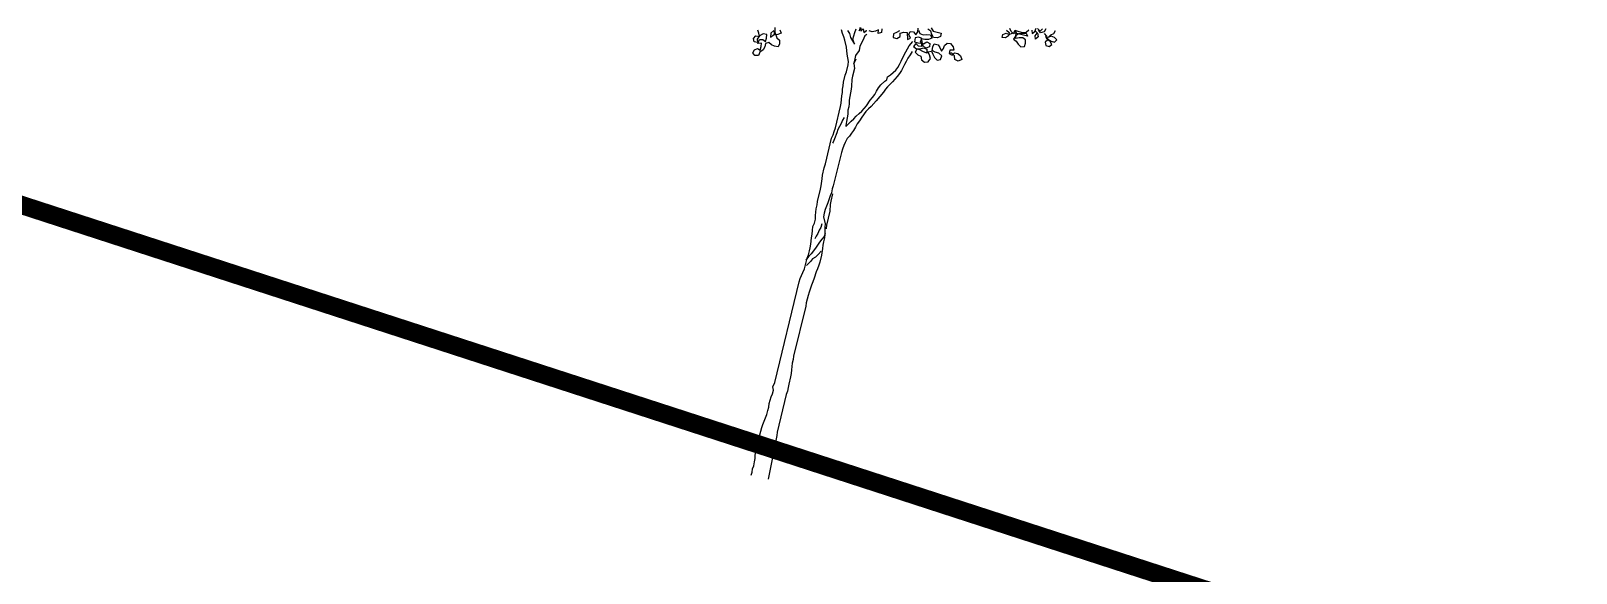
# Model space of a CAD drawing. Header units: inches. Extents: x 350994 to 353538, y 1581369 to 1583842.
# Drawn here: x 351685.65 to 351694.1, y 1583120.01 to 1583122.97 of the extents above; entities that cross this region are included whole.
import ezdxf

# ---------------------------------------------------------------- set-up
doc = ezdxf.new("R2010")
doc.units = ezdxf.units.IN
doc.header["$MEASUREMENT"] = 0
doc.linetypes.add('1', pattern=[0])
doc.linetypes.add('ACAD_ISO03W100', pattern=[30, 12, -18])
doc.layers.add('CW', color=94, linetype='1')
doc.layers.add('TREE', color=81, linetype='1')

# ---------------------------------------------------------------- blocks, each defined once
blk = doc.blocks.new('TREE_4')
at = {"color": 94}
for points in [[(-106, 4381), (-80, 4358), (-60, 4321), (-8, 4269), (-34, 4312), (-31, 4344), (-31, 4379), (-28, 4416)], [(-3, -32), (0, 0), (-3, 32), (0, 64), (0, 101), (-3, 136), (-9, 168), (-11, 202), (-11, 237), (-8, 269), (-8, 338), (-11, 370), (-11, 442), (-8, 474), (3, 544), (6, 578), (9, 616), (9, 651), (6, 685), (6, 720), (9, 752), (15, 784), (15, 821), (1, 850), (9, 896), (10, 1901), (13, 1935), (25, 1999), (33, 2037), (33, 2143), (39, 2178), (39, 2216), (36, 2248), (34, 2282), (28, 2346), (25, 2381), (19, 2415), (13, 2453), (22, 2488), (22, 2528), (16, 2563), (11, 2595), (5, 2629), (5, 2667), (2, 2702), (2, 2823), (-1, 2855), (-6, 2924), (-12, 2959), (-12, 3034), (-9, 3075), (-9, 3329), (-3, 3364), (0, 3398), (3, 3436), (3, 3650), (0, 3682), (-3, 3716), (-9, 3751), (-11, 3786), (-17, 3818), (-20, 3849), (-26, 3884), (-26, 3956), (-20, 3988), (-20, 4058), (-26, 4092), (-54, 4156), (-77, 4220), (-106, 4283), (-124, 4312), (-144, 4341), (-164, 4373)], [(1759, 4799), (1785, 4779), (1805, 4750), (1788, 4721), (1802, 4692), (1834, 4689), (1854, 4715), (1831, 4738), (1799, 4750), (1779, 4776), (1805, 4756), (1840, 4744), (1875, 4741), (1892, 4770), (1863, 4787), (1831, 4793), (1805, 4773), (1823, 4802), (1849, 4822), (1857, 4854)], [(1473, 4759), (1470, 4727), (1441, 4744), (1421, 4770)], [(1395, 4747), (1424, 4730), (1426, 4698), (1403, 4672), (1371, 4666), (1369, 4698), (1398, 4718), (1429, 4710), (1455, 4730), (1490, 4741), (1493, 4710), (1481, 4678), (1510, 4663), (1536, 4640), (1568, 4623), (1600, 4634), (1603, 4666), (1597, 4698), (1565, 4710), (1533, 4704), (1502, 4689), (1496, 4721), (1522, 4744), (1557, 4756), (1588, 4764), (1606, 4736), (1568, 4738), (1499, 4739), (1473, 4765), (1513, 4762), (1551, 4762), (1586, 4773), (1606, 4799)], [(1635, 4805), (1643, 4773), (1664, 4799), (1669, 4831)], [(1684, 4831), (1713, 4814), (1733, 4840)], [(1762, 4848), (1753, 4816), (1721, 4799), (1695, 4819)], [(1667, 4805), (1695, 4788), (1707, 4756), (1690, 4727), (1678, 4759), (1690, 4788)], [(388, 4497), (362, 4474), (336, 4453), (342, 4419), (380, 4419), (406, 4445), (397, 4476), (432, 4494), (463, 4497), (481, 4433), (507, 4453), (484, 4482), (489, 4514), (521, 4520), (550, 4497), (562, 4528), (556, 4563)], [(680, 4598), (706, 4569), (784, 4569), (787, 4537), (761, 4517), (724, 4511), (701, 4534), (683, 4563), (651, 4577)], [(565, 4546), (585, 4517), (620, 4511), (654, 4525), (689, 4528), (709, 4502), (680, 4479), (646, 4473), (614, 4470), (608, 4436), (643, 4430), (669, 4456), (700, 4447), (706, 4413), (674, 4392), (640, 4410), (625, 4447), (611, 4476), (579, 4479), (550, 4465), (553, 4427), (588, 4424), (620, 4430), (634, 4401), (602, 4395), (570, 4413), (553, 4381), (588, 4366), (622, 4375), (651, 4389), (686, 4384), (695, 4349), (654, 4355), (622, 4363), (591, 4361), (582, 4329), (614, 4311), (645, 4306), (660, 4274), (695, 4259), (729, 4268), (741, 4306), (724, 4337), (703, 4363), (735, 4378), (755, 4352), (778, 4323), (810, 4305), (839, 4320), (842, 4355), (810, 4375), (773, 4378), (741, 4384), (738, 4421), (744, 4453), (784, 4453), (807, 4430), (828, 4401), (842, 4430), (845, 4462), (865, 4488), (897, 4493), (929, 4467), (943, 4438), (906, 4430), (906, 4395), (938, 4386), (955, 4415), (990, 4415), (1018, 4398), (1039, 4366), (1010, 4343), (975, 4352), (961, 4386), (932, 4404), (920, 4401)], [(-744, 4232), (-725, 4206), (-753, 4184), (-785, 4175), (-792, 4210), (-754, 4150), (-724, 4134), (-715, 4102), (-722, 4069), (-757, 4066), (-790, 4073), (-819, 4088), (-849, 4073), (-846, 4038), (-855, 4007), (-882, 3977), (-889, 3944), (-922, 3935), (-947, 3955), (-938, 3986), (-914, 4007), (-883, 3998), (-882, 4033), (-886, 4067), (-920, 4056), (-915, 4095), (-883, 4104), (-854, 4089), (-851, 4126), (-858, 4160), (-893, 4157), (-923, 4129), (-936, 4094), (-926, 4062), (-961, 4063), (-972, 4093), (-957, 4122), (-922, 4125), (-934, 4156), (-953, 4181)], [(-801, 4213), (-822, 4182), (-815, 4143), (-787, 4177), (-786, 4212), (-792, 4244)], [(215, 4474), (221, 4439), (192, 4422), (186, 4459), (160, 4439), (131, 4425), (99, 4428)], [(7, 4439), (7, 4405), (15, 4436), (24, 4404), (41, 4433), (53, 4399), (73, 4425), (73, 4428)], [(87, 4387), (70, 4370), (64, 4321), (47, 4260), (50, 4219), (29, 4165), (29, 4084), (38, 4130), (29, 4084), (47, 4037), (47, 3962), (49, 3930), (61, 3867), (64, 3835), (67, 3800), (67, 3763), (70, 3728), (78, 3696), (81, 3664), (81, 3630), (90, 3592), (92, 3557), (92, 3520), (95, 3482), (98, 3471)], [(98, 3471), (118, 3505), (136, 3534), (156, 3563), (173, 3592), (194, 3624), (214, 3653), (229, 3684), (246, 3713), (269, 3777), (284, 3806), (298, 3840), (307, 3875), (318, 3910), (333, 3944), (362, 3988), (379, 4005), (379, 4034), (402, 4060), (423, 4089), (440, 4118), (454, 4147), (463, 4179), (472, 4213), (478, 4245), (495, 4314), (512, 4378), (536, 4427)], [(553, 4329), (541, 4294), (527, 4257), (518, 4222), (512, 4190), (495, 4126), (483, 4095), (469, 4060), (454, 4031), (437, 3999), (402, 3942), (388, 3913), (376, 3881), (327, 3783), (292, 3719), (272, 3690), (252, 3658), (228, 3595), (214, 3557), (199, 3522), (191, 3488), (179, 3453), (168, 3421), (153, 3390), (139, 3361), (127, 3320), (121, 3288), (118, 3251), (115, 3216), (115, 2884), (112, 2852), (112, 2814), (109, 2782), (103, 2713), (92, 2644), (92, 2606), (94, 2571), (123, 2508), (129, 2476), (146, 2406), (149, 2372), (149, 2334), (152, 2302), (155, 2268), (161, 2204), (161, 2135), (158, 2103), (155, 2065), (149, 2034), (143, 1970), (140, 1932), (134, 1898), (129, 1828), (126, 1791), (126, 1718), (128, 1687), (128, 1188), (131, 1156), (131, 1119), (137, 1055), (143, 1020), (145, 986), (145, 911), (148, 879), (148, 844), (145, 809), (145, 434), (148, 402), (168, -31)], [(61, 3554), (52, 3523), (46, 3491), (29, 3427), (26, 3393), (20, 3329), (14, 3297), (11, 3286)], [(127, 2806), (126, 2733), (129, 2701), (141, 2638), (141, 2499), (144, 2467), (144, 2461)], [(146, 2421), (143, 2386), (129, 2354), (112, 2323), (100, 2288), (88, 2256), (59, 2193), (45, 2164), (30, 2132), (25, 2123)], [(94, 2499), (91, 2464), (83, 2433), (77, 2401), (68, 2369), (60, 2343)], [(149, 2239), (129, 2204), (109, 2172), (85, 2149), (71, 2120), (54, 2091), (42, 2071)]]:
    blk.add_lwpolyline(points, dxfattribs=at)

msp = doc.modelspace()

# ---------------------------------------------------------------- linework, layer by layer
at = {"layer": 'CW', "color": 156, "linetype": 'ACAD_ISO03W100', "lineweight": 5, "ltscale": 0.1, "const_width": 0.1, "elevation": 92.9721}
msp.add_lwpolyline([(351812.9073, 1583459.5271), (351867.4126, 1583432.7238), (351890.8022, 1583483.7787), (352001.4776, 1583425.2648), (352052.368, 1583395.5885), (351946.6042, 1583130.2254), (351913.2208, 1583044.6973), (351772.2685, 1583093.8754), (351699.4256, 1583117.5295), (351652.2226, 1583132.8576), (351705.7883, 1583242.3933)], dxfattribs=at)

# ---------------------------------------------------------------- block references
at = {"layer": 'TREE', "lineweight": 5, "xscale": 0.0005632341247466223, "yscale": 0.0005632341529917539, "zscale": 0.0005632341444477617, "rotation": 346.4411541233163}
msp.add_blockref('TREE_4', (351689.594, 1583120.5597), dxfattribs=at)

doc.saveas('drawing.dxf')
